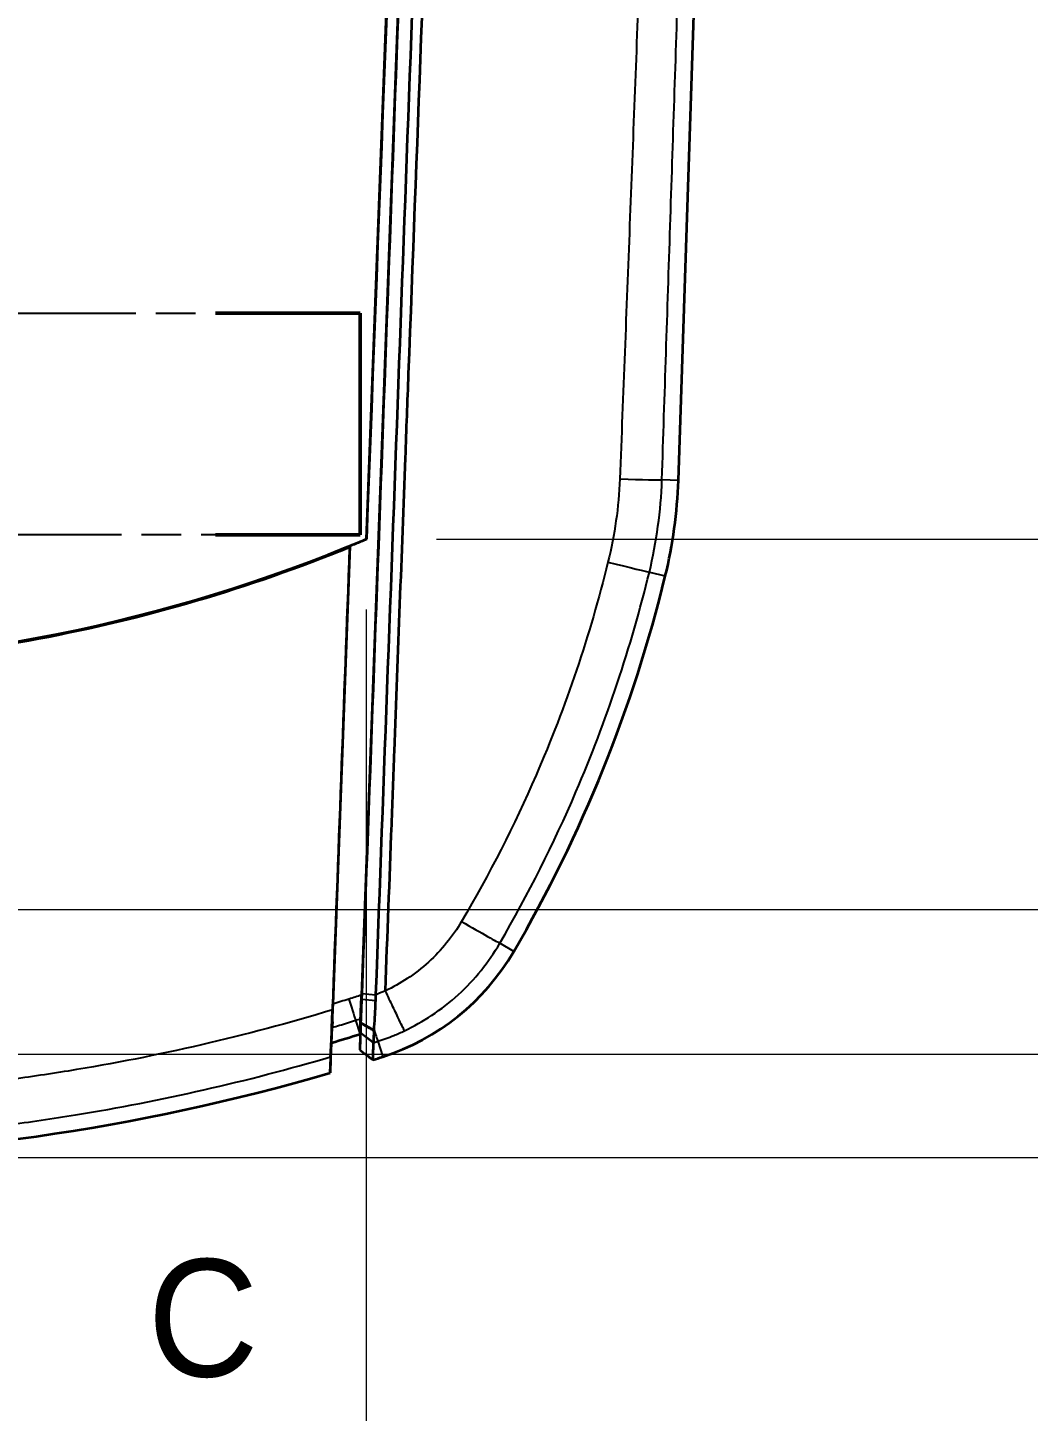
# Model space of a CAD drawing. Header units: millimetres. Extents: x 0 to 1594, y 0 to 281.
# Drawn here: x 919.99 to 941.31, y 157.35 to 186.83 of the extents above; entities that cross this region are included whole.
import ezdxf

# ---------------------------------------------------------------- set-up
doc = ezdxf.new("R2010")
doc.units = ezdxf.units.MM
doc.linetypes.add('CHAIN', pattern=[0.3543, 0.2362, -0.0295, 0.0591, -0.0295])
doc.layers.get('Defpoints').update_dxf_attribs({"lineweight": 25})
for name, color, linetype, lineweight in [('Dimension (ISO)', 7, 'Continuous', 18), ('Section Line (ISO)', 7, 'CHAIN', 25), ('Visible (ISO)', 7, 'Continuous', 35), ('Visible Narrow (ISO)', 7, 'Continuous', 25)]:
    doc.layers.add(name, color=color, linetype=linetype, lineweight=lineweight)
doc.styles.add('Note Text (TK)', font='')
doc.styles.get('Note Text (TK)').set_extended_font_data('MS PGothic')
doc.dimstyles.new('Default - Method 1b (TK)', dxfattribs={"dimtxt": 2.5, "dimasz": 2.5, "dimexe": 1, "dimexo": 1.5, "dimgap": 1, "dimtad": 1, "dimtoh": 1, "dimrnd": 1e-08, "dimdsep": 46, "dimtxsty": 'Note Text (TK)', "dimcen": 0.09, "dimdle": 5, "dimclrd": 100, "dimclre": 100, "dimclrt": 7, "dimadec": 1, "dimazin": 1, "dimtfac": 1, "dimtmove": 0, "dimatfit": 3, "dimfxl": 0, "dimtolj": 1, "dimlwd": -1, "dimlwe": -1, "dimarcsym": 0})

# ---------------------------------------------------------------- blocks, each defined once
blk = doc.blocks.new('2dTransSection2')
at = {"layer": 'Section Line (ISO)', "linetype": 'CHAIN', "ltscale": 14.34751}
blk.add_line((126.328, 188.751), (139.578, 188.751), dxfattribs=at)
at = {"layer": 'Section Line (ISO)', "linetype": 'Continuous', "lineweight": 50}
for p, q in [((136.494, 188.751), (139.578, 188.751)), ((139.578, 188.751), (139.578, 184.028)), ((139.578, 184.028), (136.494, 184.028))]:
    blk.add_line(p, q, dxfattribs=at)
at = {"layer": 'Section Line (ISO)', "linetype": 'CHAIN', "ltscale": 5.247163}
blk.add_line((139.578, 188.751), (139.578, 184.028), dxfattribs=at)
at = {"layer": 'Section Line (ISO)', "linetype": 'CHAIN', "ltscale": 14.348979}
blk.add_line((139.578, 184.028), (126.326, 184.028), dxfattribs=at)
at = {"layer": 'Section Line (ISO)', "insert": (135.05, 166.056), "char_height": 2.5, "attachment_point": 7, "style": 'Note Text (TK)'}
blk.add_mtext('C', dxfattribs=at)
blk = doc.blocks.new('*D85')
at = {"layer": 'Defpoints', "color": 0, "transparency": 16777216}
for p in [(900.449, 175.933), (927.207, 175.933), (927.207, 142.933)]:
    blk.add_point(p, dxfattribs=at)
at = {"layer": 'Dimension (ISO)', "color": 100, "transparency": 16777216}
for p, q in [((900.449, 174.433), (900.449, 141.933)), ((927.207, 174.433), (927.207, 141.933)), ((902.949, 142.933), (924.707, 142.933))]:
    blk.add_line(p, q, dxfattribs=at)
for points in [[(902.949, 143.35), (902.949, 142.516), (900.449, 142.933)], [(924.707, 143.35), (924.707, 142.516), (927.207, 142.933)]]:
    blk.add_solid(points, dxfattribs=at)
at = {"layer": 'Dimension (ISO)', "color": 7, "transparency": 16777216, "insert": (910.909, 145.183), "char_height": 2.5, "attachment_point": 4, "style": 'Note Text (TK)'}
blk.add_mtext('\\A1;26.8', dxfattribs=at)
blk = doc.blocks.new('*D96')
at = {"layer": 'Defpoints', "color": 0, "transparency": 16777216}
for p in [(928.888, 220.589), (927.207, 175.933), (946.828, 175.933)]:
    blk.add_point(p, dxfattribs=at)
at = {"layer": 'Dimension (ISO)', "color": 100, "transparency": 16777216}
for p, q in [((930.388, 220.589), (947.828, 220.589)), ((946.828, 218.089), (946.828, 178.433)), ((928.707, 175.933), (947.828, 175.933))]:
    blk.add_line(p, q, dxfattribs=at)
for points in [[(946.411, 218.089), (947.244, 218.089), (946.828, 220.589)], [(946.411, 178.433), (947.244, 178.433), (946.828, 175.933)]]:
    blk.add_solid(points, dxfattribs=at)
at = {"layer": 'Dimension (ISO)', "color": 7, "transparency": 16777216, "insert": (944.578, 195.342), "char_height": 2.5, "attachment_point": 4, "rotation": 90, "style": 'Note Text (TK)'}
blk.add_mtext('\\A1;44.7', dxfattribs=at)
blk = doc.blocks.new('_DotSmall')
at = {"color": 0, "linetype": 'ByBlock', "const_width": 0.5}
blk.add_lwpolyline([(-0.0625, 0, 1), (0.0625, 0, 1)], format="xyb", close=True, dxfattribs=at)
blk = doc.blocks.new('*D97')
at = {"layer": 'Defpoints', "color": 0, "transparency": 16777216}
for p in [(913.828, 168.045), (953.828, 168.045), (913.828, 164.958)]:
    blk.add_point(p, dxfattribs=at)
at = {"layer": 'Dimension (ISO)', "color": 100, "transparency": 16777216}
for p, q in [((953.828, 170.545), (953.828, 178.554)), ((915.328, 168.045), (954.828, 168.045)), ((953.828, 164.958), (953.828, 168.045)), ((915.328, 164.958), (954.828, 164.958)), ((953.828, 164.958), (953.828, 162.458))]:
    blk.add_line(p, q, dxfattribs=at)
blk.add_solid([(953.411, 170.545), (954.244, 170.545), (953.828, 168.045)], dxfattribs=at)
at = {"layer": 'Dimension (ISO)', "color": 100, "transparency": 16777216, "xscale": 2.5, "yscale": 2.5, "zscale": 2.5, "rotation": 90}
blk.add_blockref('_DotSmall', (953.828, 164.958), dxfattribs=at)
at = {"layer": 'Dimension (ISO)', "color": 7, "transparency": 16777216, "insert": (951.578, 174.045), "char_height": 2.5, "attachment_point": 4, "rotation": 90, "style": 'Note Text (TK)'}
blk.add_mtext('\\A1;3.1', dxfattribs=at)
blk = doc.blocks.new('*D98')
at = {"layer": 'Defpoints', "color": 0, "transparency": 16777216}
for p in [(913.828, 164.958), (953.828, 164.958), (913.828, 162.758)]:
    blk.add_point(p, dxfattribs=at)
at = {"layer": 'Dimension (ISO)', "color": 100, "transparency": 16777216}
for p, q in [((953.828, 164.958), (953.828, 169.958)), ((915.328, 164.958), (954.828, 164.958)), ((953.828, 164.958), (953.828, 162.758)), ((915.328, 162.758), (954.828, 162.758)), ((953.828, 160.258), (953.828, 151.753))]:
    blk.add_line(p, q, dxfattribs=at)
blk.add_solid([(953.411, 160.258), (954.244, 160.258), (953.828, 162.758)], dxfattribs=at)
at = {"layer": 'Dimension (ISO)', "color": 100, "transparency": 16777216, "xscale": 2.5, "yscale": 2.5, "zscale": 2.5, "rotation": 270}
blk.add_blockref('_DotSmall', (953.828, 164.958), dxfattribs=at)
at = {"layer": 'Dimension (ISO)', "color": 7, "transparency": 16777216, "insert": (951.578, 152.753), "char_height": 2.5, "attachment_point": 4, "rotation": 90, "style": 'Note Text (TK)'}
blk.add_mtext('\\A1;2.2', dxfattribs=at)

msp = doc.modelspace()

# ---------------------------------------------------------------- linework, layer by layer
at = {"layer": 'Visible (ISO)'}
for p, q in [((929.1762, 222.1504), (927.1071, 166.2177)), ((928.8885, 220.589), (927.2065, 175.9332)), ((933.8585, 177.1847), (935.3001, 220.4334)), ((926.8606, 175.7854), (926.4997, 166.0286)), ((927.1131, 166.2501), (927.1087, 166.1318)), ((927.0899, 165.7524), (927.0908, 165.8195)), ((926.4689, 165.1959), (926.4812, 165.5291)), ((926.4871, 165.6518), (926.4825, 165.5654)), ((926.4365, 164.5609), (926.4689, 165.1959)), ((927.0761, 165.381), (927.0702, 165.0503))]:
    msp.add_line(p, q, dxfattribs=at)
for centre, radius, start, end in [((923.864, 177.5178), 10, 346.30701, 358.09085), ((904.4325, 182.2522), 30, 329.77172, 346.30701), ((926.0331, 169.666), 5, 287.76648, 329.77172), ((913.8276, 207.7584), 45, 287.48939, 287.76648), ((913.8276, 207.7584), 45, 253.72803, 286.27197)]:
    msp.add_arc(centre, radius, start, end, dxfattribs=at)
msp.add_ellipse((913.8276, 207.7815), major_axis=(0, 34.5444), ratio=0.9999998, start_param=2.7438951, end_param=3.5392902, dxfattribs=at)
for points, knots in [([(929.1811, 222.151), (929.1805, 222.1354), (929.1799, 222.1199), (929.0074, 217.4579), (928.8356, 212.8117), (928.4906, 203.488), (928.3176, 198.8105), (928.1446, 194.1336), (927.9719, 189.4648), (927.7992, 184.7967), (927.4553, 175.5021), (927.2842, 170.8755), (927.1131, 166.2501)], [0.056824, 0.056824, 0.056824, 0.056824, 0.0614944, 0.0614944, 1.4567218, 1.4567218, 2.8615572, 2.8615572, 2.8615572, 4.2639783, 4.2639783, 5.6545448, 5.6545448, 5.6545448, 5.6545448]), ([(927.4149, 166.2246), (927.5861, 170.8511), (927.7573, 175.4788), (928.1012, 184.7756), (928.274, 189.4448), (928.4467, 194.1148), (928.6198, 198.7929), (928.7929, 203.4715), (929.1379, 212.7975), (929.3098, 217.4449), (929.4829, 222.1244), (929.4841, 222.1564), (929.4853, 222.1884)], [-5.6545448, -5.6545448, -5.6545448, -5.6545448, -4.2639783, -4.2639783, -2.8615572, -2.8615572, -2.8615572, -1.4567218, -1.4567218, -0.0614944, -0.0614944, -0.0518864, -0.0518864, -0.0518864, -0.0518864]), ([(927.6165, 166.3129), (927.6611, 167.4941), (927.7059, 168.6703), (927.7701, 170.3723), (927.7897, 170.8936), (927.8881, 173.5137), (927.9658, 175.5968), (928.0665, 178.2688), (928.089, 178.8644), (928.2917, 184.2228), (928.4713, 188.9895), (929.0178, 203.5405), (929.3601, 213.0177), (929.7133, 222.2038)], [-5.3671448, -5.3671448, -5.3671448, -5.3671448, -5.041829, -5.041829, -4.8983352, -4.8983352, -4.320595, -4.320595, -4.1536633, -4.1536633, -2.8114963, -2.8114963, -0.0572676, -0.0572676, -0.0572676, -0.0572676]), ([(926.8544, 175.7603), (924.7147, 174.8897), (922.4928, 174.2357), (917.9558, 173.3816), (915.6524, 173.1828), (909.042, 173.2748), (904.7872, 174.1384), (900.8008, 175.7603)], [-2.6921121, -2.6921121, -2.6921121, -2.6921121, -1.9989849, -1.9989849, -1.3070956, -1.3070956, -0.0156897, -0.0156897, -0.0156897, -0.0156897]), ([(926.8606, 175.7854), (926.8596, 175.7813), (926.8585, 175.7771), (926.8565, 175.7687), (926.8555, 175.7645), (926.8544, 175.7603)], [-0.059987878, -0.059987878, -0.059987878, -0.059987878, -0.029984892, -0.029984892, -0.000029507, -0.000029507, -0.000029507, -0.000029507]), ([(926.4871, 165.6518), (926.4875, 165.6657), (926.4879, 165.6806), (926.4897, 165.7417), (926.4914, 165.7939), (926.4953, 165.907), (926.4974, 165.9674), (926.4997, 166.0286)], [0.031434171, 0.031434171, 0.031434171, 0.031434171, 0.037725816, 0.037725816, 0.055887918, 0.055887918, 0.074232563, 0.074232563, 0.074232563, 0.074232563]), ([(927.1087, 166.1318), (927.1053, 166.0395), (927.1018, 165.9484), (927.095, 165.7798), (927.0918, 165.7028), (927.0889, 165.6374)], [0, 0, 0, 0, 0.037805229, 0.037805229, 0.075182274, 0.075182274, 0.075182274, 0.075182274]), ([(927.0908, 165.8195), (927.0917, 165.8386), (927.0926, 165.8597), (927.0957, 165.9287), (927.0979, 165.9814), (927.1025, 166.0954), (927.1048, 166.1562), (927.1071, 166.2177)], [0.028589926, 0.028589926, 0.028589926, 0.028589926, 0.0377772, 0.0377772, 0.056084455, 0.056084455, 0.074542446, 0.074542446, 0.074542446, 0.074542446]), ([(927.3761, 165.4733), (927.3817, 165.5533), (927.3878, 165.649), (927.3996, 165.8639), (927.4053, 165.9823), (927.4104, 166.1066)], [-0.075182274, -0.075182274, -0.075182274, -0.075182274, -0.037805229, -0.037805229, 0, 0, 0, 0]), ([(927.4104, 166.1066), (927.4112, 166.1262), (927.412, 166.1458), (927.4135, 166.1852), (927.4142, 166.2049), (927.4149, 166.2246)], [-5.666399424, -5.666399424, -5.666399424, -5.666399424, -5.660472097, -5.660472097, -5.65454477, -5.65454477, -5.65454477, -5.65454477]), ([(926.47, 165.3297), (926.4721, 165.397), (926.4745, 165.4696), (926.481, 165.66), (926.4853, 165.7811), (926.4898, 165.9037)], [0.01161454, 0.01161454, 0.01161454, 0.01161454, 0.036346426, 0.036346426, 0.07316926, 0.07316926, 0.07316926, 0.07316926]), ([(927.0885, 165.7159), (927.0887, 165.721), (927.0891, 165.7382), (927.09, 165.7813), (927.0904, 165.7991), (927.0908, 165.8195)], [0, 0, 0, 0, 0.01861082, 0.01861082, 0.028536305, 0.028536305, 0.028536305, 0.028536305]), ([(926.4812, 165.5291), (926.4814, 165.5342), (926.4822, 165.5512), (926.4845, 165.5986), (926.4857, 165.6231), (926.4871, 165.6518)], [0, 0, 0, 0, 0.018501692, 0.018501692, 0.031486223, 0.031486223, 0.031486223, 0.031486223]), ([(927.0837, 165.4147), (927.0826, 165.3856), (927.0816, 165.3565), (927.0793, 165.2954), (927.0781, 165.2635), (927.0769, 165.2316), (927.0758, 165.2011), (927.0747, 165.1706), (927.0725, 165.1102), (927.0713, 165.0803), (927.0702, 165.0503)], [-0.44757829, -0.44757829, -0.44757829, -0.44757829, -0.34189849, -0.34189849, -0.22603826, -0.22603826, -0.22603826, -0.11526825, -0.11526825, -0.00699889, -0.00699889, -0.00699889, -0.00699889]), ([(927.088, 165.6189), (927.0878, 165.6058), (927.0875, 165.5933), (927.0867, 165.5495), (927.0861, 165.5215), (927.0856, 165.4981), (927.0852, 165.4752), (927.0848, 165.4567), (927.0843, 165.436), (927.0842, 165.4302), (927.0839, 165.421), (927.0838, 165.4175), (927.0837, 165.4153)], [0.056145617, 0.056145617, 0.056145617, 0.056145617, 0.063959354, 0.063959354, 0.084688928, 0.084688928, 0.084688928, 0.104864016, 0.104864016, 0.114828096, 0.114828096, 0.125192308, 0.125192308, 0.125192308, 0.125192308]), ([(927.0837, 165.4153), (927.0837, 165.4152), (927.0837, 165.4151), (927.0837, 165.4149), (927.0837, 165.4148), (927.0837, 165.4147)], [0.12519230833, 0.12519230833, 0.12519230833, 0.12519230833, 0.12567019281, 0.12567019281, 0.1261480773, 0.1261480773, 0.1261480773, 0.1261480773]), ([(927.3648, 165.2059), (927.365, 165.2085), (927.3652, 165.2126), (927.3659, 165.2237), (927.3663, 165.2306), (927.3676, 165.2555), (927.3688, 165.2777), (927.3702, 165.3054), (927.3716, 165.3339), (927.3732, 165.3678), (927.3756, 165.4213), (927.3763, 165.4364), (927.3769, 165.4522)], [-0.125192308, -0.125192308, -0.125192308, -0.125192308, -0.114828096, -0.114828096, -0.104864016, -0.104864016, -0.084688928, -0.084688928, -0.084688928, -0.063959354, -0.063959354, -0.056285228, -0.056285228, -0.056285228, -0.056285228]), ([(926.4492, 164.9047), (926.4496, 164.9149), (926.4512, 164.9491), (926.4567, 165.0629), (926.4607, 165.1427), (926.4669, 165.268), (926.4684, 165.2983), (926.47, 165.3297)], [0, 0, 0, 0, 0.037084165, 0.037084165, 0.075554789, 0.075554789, 0.087088956, 0.087088956, 0.087088956, 0.087088956]), ([(927.3514, 164.8386), (927.3514, 164.8391), (927.3515, 164.8395), (927.3526, 164.87), (927.3537, 164.8999), (927.3558, 164.9605), (927.357, 164.991), (927.3581, 165.0216), (927.3592, 165.0536), (927.3604, 165.0856), (927.3626, 165.1468), (927.3637, 165.176), (927.3647, 165.2051)], [0.00532719, 0.00532719, 0.00532719, 0.00532719, 0.00699889, 0.00699889, 0.11526825, 0.11526825, 0.22603826, 0.22603826, 0.22603826, 0.34189849, 0.34189849, 0.44757829, 0.44757829, 0.44757829, 0.44757829]), ([(927.3647, 165.2051), (927.3647, 165.2053), (927.3647, 165.2054), (927.3647, 165.2056), (927.3648, 165.2057), (927.3648, 165.2059)], [-0.1261480773, -0.1261480773, -0.1261480773, -0.1261480773, -0.12567019281, -0.12567019281, -0.12519230833, -0.12519230833, -0.12519230833, -0.12519230833]), ([(926.4492, 164.9047), (926.448, 164.8728), (926.4468, 164.8409), (926.4426, 164.7263), (926.4395, 164.6436), (926.4365, 164.5609)], [0.18891145, 0.18891145, 0.18891145, 0.18891145, 0.30468792, 0.30468792, 0.60490983, 0.60490983, 0.60490983, 0.60490983]), ([(927.0702, 165.0503), (927.1171, 165.015), (927.164, 164.9798), (927.2577, 164.9092), (927.3046, 164.8739), (927.3514, 164.8386)], [0, 0, 0, 0, 0.017600569, 0.017600569, 0.035202217, 0.035202217, 0.035202217, 0.035202217])]:
    msp.add_open_spline(points, degree=3, knots=knots, dxfattribs=at)
for points, degree in [([(928.8975, 220.5954), (928.3446, 205.701), (927.7823, 190.8122), (927.2107, 175.9303)], 3), ([(926.8544, 175.7603), (926.7329, 172.4742), (926.6113, 169.1887), (926.4898, 165.9037)], 3), ([(927.2107, 175.9303), (927.0942, 175.8814), (926.9776, 175.8331), (926.8606, 175.7854)], 3), ([(927.2107, 175.9303), (927.2086, 175.9317), (927.2065, 175.9332)], 2), ([(927.088, 165.6189), (927.0886, 165.6634), (927.0893, 165.7079), (927.0899, 165.7524)], 3), ([(927.0889, 165.6374), (927.0886, 165.6311), (927.0883, 165.625), (927.088, 165.6189)], 3), ([(927.3745, 165.4518), (927.3751, 165.4588), (927.3756, 165.466), (927.3761, 165.4733)], 3), ([(927.0761, 165.381), (926.8741, 165.3179), (926.6717, 165.2562), (926.4689, 165.1959)], 3)]:
    msp.add_open_spline(points, degree=degree, dxfattribs=at)
msp.add_rational_spline([(927.0761, 165.381), (927.0823, 165.549), (927.0885, 165.7159)], [133.929089376, 134.288588635, 134.647122312], degree=2, dxfattribs=at)
at = {"layer": 'Visible Narrow (ISO)'}
for p, q in [((927.1071, 166.2177), (929.1762, 222.1507)), ((933.8585, 177.1847), (933.5075, 177.1964)), ((933.2397, 175.2335), (933.5798, 175.1506)), ((930.3533, 167.1488), (930.0537, 167.3234)), ((927.1087, 166.1318), (927.4104, 166.1066)), ((927.1131, 166.2501), (927.4149, 166.2246)), ((926.9819, 165.6824), (927.0761, 165.381)), ((927.0837, 165.4153), (927.3648, 165.2059)), ((927.3647, 165.2051), (927.0837, 165.4147)), ((927.3761, 165.4733), (927.0889, 165.6374)), ((927.4532, 165.2341), (927.5588, 164.9045))]:
    msp.add_line(p, q, dxfattribs=at)
for centre, major_axis, ratio, start_param, end_param in [((932.5112, 177.2296), (0.9995, -0.0325), 0.0103448, 4.8120867, 6.2046413), ((932.2711, 175.4695), (0.9717, -0.2364), 0.0047785, 4.8035804, 6.2046446), ((929.1923, 167.8253), (0.8644, -0.5029), 0.0083768, 4.7718054, 6.2046427), ((926.8332, 166.1581), (0.1492, -0.4772), 0.0008002, 4.763777, 6.2046455), ((927.149, 166.1835), (0.3052, -0.9523), 0.0007928, 5.5538721, 6.2046455)]:
    msp.add_ellipse(centre, major_axis=major_axis, ratio=ratio, start_param=start_param, end_param=end_param, dxfattribs=at)
for points, knots in [([(934.1904, 220.474), (934.176, 220.0191), (934.1606, 219.5783), (934.1301, 218.6872), (934.1148, 218.2416), (934.0689, 216.9039), (934.0382, 216.0117), (933.9429, 213.2615), (933.878, 211.4035), (933.6867, 205.9778), (933.5587, 202.4103), (933.2969, 195.2386), (933.1631, 191.6343), (932.9587, 186.2282), (932.8899, 184.4261), (932.7859, 181.7231), (932.7511, 180.8221), (932.6811, 179.0201), (932.6467, 178.124), (932.6103, 177.216)], [-4.3273291, -4.3273291, -4.3273291, -4.3273291, -4.1936085, -4.1936085, -4.0598879, -4.0598879, -3.7921176, -3.7921176, -3.2344481, -3.2344481, -2.1636645, -2.1636645, -1.0818323, -1.0818323, -0.5409161, -0.5409161, -0.2704581, -0.2704581, 0, 0, 0, 0]), ([(933.5075, 177.1964), (933.5368, 178.0974), (933.5664, 178.9984), (933.6254, 180.8004), (933.6549, 181.7014), (933.7434, 184.4045), (933.8025, 186.2065), (933.98, 191.6127), (934.0986, 195.2168), (934.3351, 202.3882), (934.453, 205.9555), (934.6326, 211.3807), (934.6942, 213.2386), (934.7854, 215.9885), (934.815, 216.8806), (934.8595, 218.2182), (934.8743, 218.6637), (934.9039, 219.5546), (934.9186, 220.0001), (934.9335, 220.4456)], [0, 0, 0, 0, 0.2704581, 0.2704581, 0.5409161, 0.5409161, 1.0818323, 1.0818323, 2.1636645, 2.1636645, 3.2344481, 3.2344481, 3.7921176, 3.7921176, 4.0598879, 4.0598879, 4.1936085, 4.1936085, 4.3273291, 4.3273291, 4.3273291, 4.3273291]), ([(932.6103, 177.216), (932.5983, 176.9175), (932.5713, 176.6192), (932.4872, 176.0274), (932.4298, 175.732), (932.3584, 175.4433)], [-0.17787956, -0.17787956, -0.17787956, -0.17787956, -0.08893978, -0.08893978, 0, 0, 0, 0]), ([(933.2397, 175.2335), (933.3178, 175.5547), (933.3795, 175.8805), (933.4689, 176.5357), (933.4968, 176.8659), (933.5075, 177.1964)], [0, 0, 0, 0, 0.08893978, 0.08893978, 0.17787956, 0.17787956, 0.17787956, 0.17787956]), ([(932.3584, 175.4433), (931.975, 173.8919), (931.4625, 172.3726), (930.3627, 169.8362), (929.8335, 168.7943), (929.2394, 167.7882)], [-0.82696655, -0.82696655, -0.82696655, -0.82696655, -0.34894127, -0.34894127, 0, 0, 0, 0]), ([(930.0537, 167.3234), (930.6589, 168.3637), (931.2011, 169.4407), (932.3262, 172.0619), (932.8499, 173.6314), (933.2397, 175.2335)], [0, 0, 0, 0, 0.34894127, 0.34894127, 0.82696655, 0.82696655, 0.82696655, 0.82696655]), ([(929.2394, 167.7882), (929.1454, 167.6289), (929.0381, 167.4746), (928.8026, 167.185), (928.6743, 167.0494), (928.5361, 166.9236), (928.394, 166.7942), (928.2417, 166.6757), (927.9337, 166.472), (927.7781, 166.3843), (927.6174, 166.3084)], [-0.22096264, -0.22096264, -0.22096264, -0.22096264, -0.16572198, -0.16572198, -0.11048132, -0.11048132, -0.11048132, -0.0536833, -0.0536833, -0.00095823, -0.00095823, -0.00095823, -0.00095823]), ([(928.022, 165.4587), (928.2226, 165.5535), (928.4169, 165.663), (928.8028, 165.9184), (928.9943, 166.0678), (929.1727, 166.231), (929.3463, 166.3897), (929.5072, 166.5608), (929.802, 166.9265), (929.9358, 167.1208), (930.0537, 167.3234)], [0.00138833, 0.00138833, 0.00138833, 0.00138833, 0.0536833, 0.0536833, 0.11048132, 0.11048132, 0.11048132, 0.16572198, 0.16572198, 0.22096264, 0.22096264, 0.22096264, 0.22096264]), ([(927.6165, 166.3129), (927.5558, 166.2841), (927.4943, 166.257), (927.4264, 166.2292), (927.4207, 166.2269), (927.4149, 166.2246)], [-0.048628674, -0.048628674, -0.048628674, -0.048628674, -0.028499894, -0.028499894, -0.026642988, -0.026642988, -0.026642988, -0.026642988]), ([(927.6174, 166.3084), (927.6173, 166.3086), (927.6172, 166.3088), (927.6166, 166.3103), (927.6165, 166.3116), (927.6165, 166.3129)], [0.45684088872, 0.45684088872, 0.45684088872, 0.45684088872, 0.45694814883, 0.45694814883, 0.45751471025, 0.45751471025, 0.45751471025, 0.45751471025]), ([(928.022, 165.4587), (928.0219, 165.4589), (928.0219, 165.459), (928.0176, 165.4674), (928.0058, 165.4916), (927.9682, 165.5698), (927.9426, 165.6234), (927.8736, 165.7682), (927.8283, 165.8634), (927.7275, 166.0758), (927.673, 166.1908), (927.6174, 166.3084)], [-0.0006688, -0.0006688, -0.0006688, -0.0006688, 0, 0, 0.03261572, 0.03261572, 0.06523147, 0.06523147, 0.10429603, 0.10429603, 0.14336025, 0.14336025, 0.14336025, 0.14336025]), ([(926.8405, 166.1335), (926.7835, 166.1157), (926.7264, 166.098), (926.6128, 166.063), (926.5563, 166.0457), (926.4997, 166.0286)], [-0.035802311, -0.035802311, -0.035802311, -0.035802311, -0.017901156, -0.017901156, -0.000163123, -0.000163123, -0.000163123, -0.000163123]), ([(927.1071, 166.2177), (927.0627, 166.2035), (927.0183, 166.1894), (926.9294, 166.1614), (926.8849, 166.1474), (926.8405, 166.1335)], [0, 0, 0, 0, 0.013972283, 0.013972283, 0.027944566, 0.027944566, 0.027944566, 0.027944566]), ([(926.4898, 165.9037), (924.6444, 165.3464), (922.7623, 164.911), (920.4101, 164.5283), (919.9594, 164.4622), (919.5078, 164.4031)], [-2.57005471, -2.57005471, -2.57005471, -2.57005471, -1.99238675, -1.99238675, -1.85588466, -1.85588466, -1.85588466, -1.85588466]), ([(926.4812, 165.5291), (926.5328, 165.5445), (926.5843, 165.5601), (926.6359, 165.5757), (926.6936, 165.5933), (926.7513, 165.6109), (926.8667, 165.6465), (926.9243, 165.6644), (926.9819, 165.6824)], [-0.015973192, -0.015973192, -0.015973192, -0.015973192, 0, 0, 0, 0.017901156, 0.017901156, 0.035802311, 0.035802311, 0.035802311, 0.035802311]), ([(927.088, 165.6189), (927.1119, 165.605), (927.1358, 165.591), (927.1835, 165.5632), (927.2074, 165.5492), (927.2552, 165.5214), (927.279, 165.5075), (927.3268, 165.4796), (927.3507, 165.4657), (927.3745, 165.4518)], [0, 0, 0, 0, 0.25, 0.25, 0.5, 0.5, 0.75, 0.75, 1, 1, 1, 1]), ([(927.4532, 165.2341), (927.5683, 165.271), (927.6821, 165.3124), (927.8709, 165.3897), (927.9469, 165.4232), (928.022, 165.4587)], [0, 0, 0, 0, 0.028499894, 0.028499894, 0.048079407, 0.048079407, 0.048079407, 0.048079407]), ([(927.3648, 165.2059), (927.3757, 165.2093), (927.3866, 165.2128), (927.3976, 165.2163), (927.4022, 165.2178), (927.4069, 165.2193), (927.4161, 165.2222), (927.4208, 165.2237), (927.4254, 165.2252), (927.43, 165.2267), (927.4347, 165.2282), (927.4439, 165.2311), (927.4486, 165.2326), (927.4532, 165.2341)], [-0.003367091, -0.003367091, -0.003367091, -0.003367091, 0, 0, 0, 0.0014276782, 0.0014276782, 0.0028553565, 0.0028553565, 0.0028553565, 0.0042830347, 0.0042830347, 0.0057107129, 0.0057107129, 0.0057107129, 0.0057107129]), ([(919.5525, 163.4527), (920.0403, 163.5158), (920.5271, 163.5869), (922.8482, 163.9651), (924.6651, 164.3791), (926.4492, 164.9047)], [1.84812679, 1.84812679, 1.84812679, 1.84812679, 1.99238675, 1.99238675, 2.53789985, 2.53789985, 2.53789985, 2.53789985])]:
    msp.add_open_spline(points, degree=3, knots=knots, dxfattribs=at)
for points in [[(926.9819, 165.6824), (927.0175, 165.6935), (927.053, 165.7047), (927.0885, 165.7159)], [(926.4825, 165.5654), (926.4784, 165.4869), (926.4742, 165.4083), (926.47, 165.3297)]]:
    msp.add_open_spline(points, degree=3, dxfattribs=at)

# ---------------------------------------------------------------- block references
at = {"layer": 'Section Line (ISO)'}
msp.add_blockref('2dTransSection2', (787.5, -8), dxfattribs=at)

# ---------------------------------------------------------------- dimensions: what is measured, and where the dimension line sits
at = {"layer": 'Dimension (ISO)', "color": 100, "true_color": 0x00ff3f}
for base, p1, p2, angle, override, picture, middle in [((946.8276, 175.9332), (928.8885, 220.589), (927.2065, 175.9332), 90, {"dimgap": 1, "dimtoh": 0, "dimdec": 1, "dimtol": 0, "dimlim": 0, "dimtp": 0, "dimtm": 0, "dimtdec": 2, "dimtofl": 0, "dimatfit": 1}, '*D96', (946.8276, 198.2611)), ((953.8276, 168.0452), (913.8276, 164.9584), (913.8276, 168.0452), 90, {"dimgap": 1, "dimtoh": 0, "dimdec": 1, "dimblk1": 'DotSmall', "dimsah": 1, "dimdle": 0, "dimtol": 0, "dimlim": 0, "dimtp": 0, "dimtm": 0, "dimtdec": 2, "dimtofl": 1, "dimatfit": 1}, '*D97', (953.8276, 175.7995)), ((927.2065, 142.9332), (900.4487, 175.9332), (927.2065, 175.9332), 180, {"dimgap": 1, "dimtoh": 0, "dimdec": 1, "dimtol": 0, "dimlim": 0, "dimtp": 0, "dimtm": 0, "dimtdec": 2, "dimtofl": 0, "dimatfit": 1}, '*D85', (913.8276, 142.9332)), ((953.8276, 164.9584), (913.8276, 162.7584), (913.8276, 164.9584), 90, {"dimgap": 1, "dimtoh": 0, "dimdec": 2, "dimblk2": 'DotSmall', "dimsah": 1, "dimdle": 0, "dimtol": 0, "dimlim": 0, "dimtp": 0, "dimtm": 0, "dimtdec": 2, "dimtofl": 1, "dimatfit": 1}, '*D98', (953.8276, 154.7555))]:
    dim = msp.add_linear_dim(base=base, p1=p1, p2=p2, angle=angle, dimstyle='Default - Method 1b (TK)', override=override, dxfattribs=at)
    dim.commit()
    dim.dimension.update_dxf_attribs({"geometry": picture, "text_midpoint": middle, "dimtype": 160})

doc.saveas('drawing.dxf')
